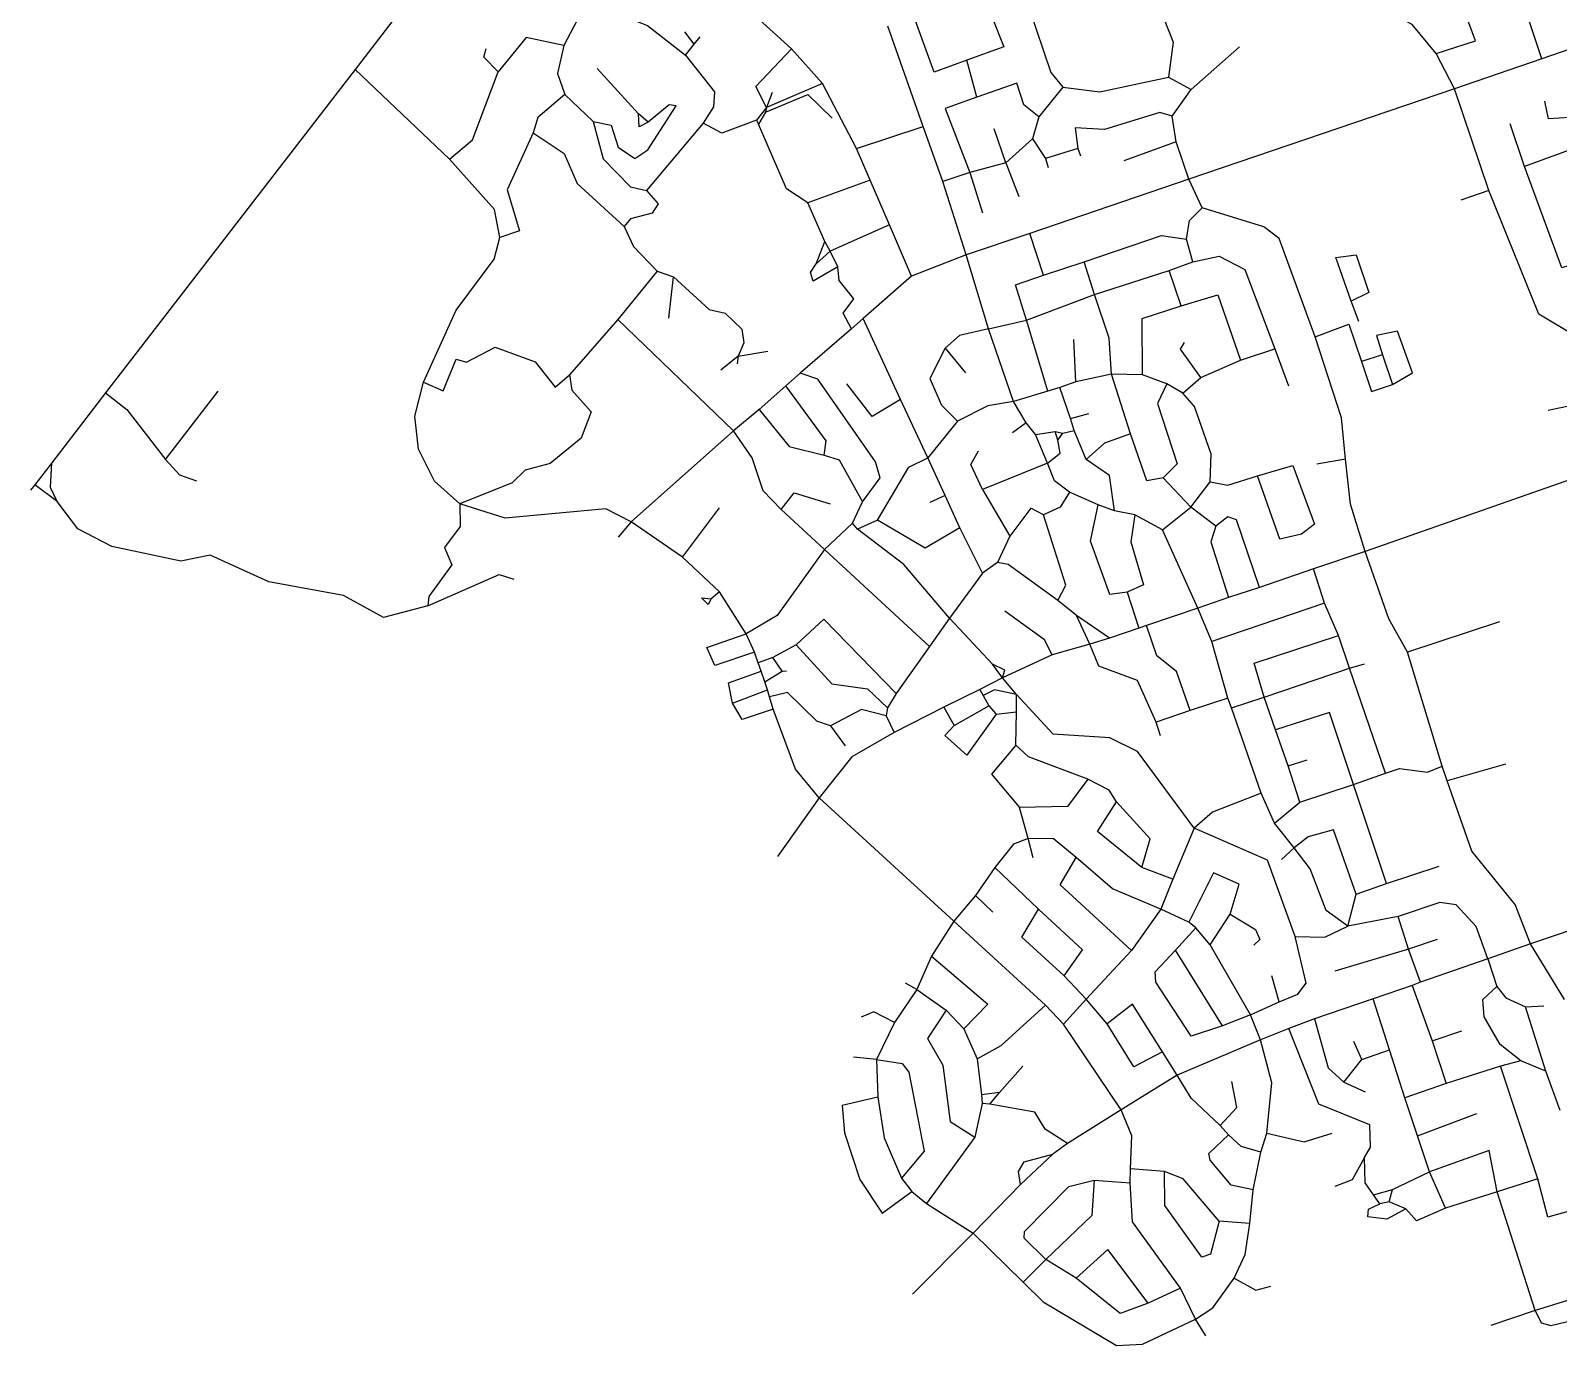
# Model space of a CAD drawing. Header units: metres. Extents: x 609554 to 651406, y 4826501 to 4857446.
# Drawn here: x 612204 to 616039, y 4831401 to 4834700 of the extents above; entities that cross this region are included whole.
import ezdxf

# ---------------------------------------------------------------- set-up
doc = ezdxf.new("R2010")
doc.units = ezdxf.units.M

msp = doc.modelspace()

# ---------------------------------------------------------------- linework, layer by layer
at = {"layer": 'ROADS'}
for points in [[(613860.5, 4835740.3), (613779.4, 4835591.8), (613019.3, 4834602.6)], [(614114.3, 4834654.2), (613941.7, 4834811.2), (613912.6, 4834821.3), (613878.7, 4834785), (613838.4, 4834812.7), (613858.2, 4834907.6), (613714.1, 4835038.3)], [(615731.7, 4834642.5), (615671.9, 4834715.4), (615444.1, 4834837.4), (615377.1, 4835020.9)], [(615731.7, 4834642.5), (615830.4, 4834674.4), (615775.6, 4834824), (615699.9, 4834893.1)], [(614708.8, 4834760.6), (614764.8, 4834594.5), (614794.8, 4834558.1)], [(615035.5, 4834762.1), (615071.8, 4834670.9), (615060.3, 4834582.8)], [(613651.3, 4834751.8), (613584.7, 4834741.8), (613542.4, 4834662.5)], [(613651.3, 4834751.8), (613752.3, 4834712.6), (613847.7, 4834637.9)], [(614554, 4834625.3), (614472, 4834595.2), (614422.1, 4834733.2)], [(614617.5, 4834732.5), (614646.6, 4834659.4), (614554, 4834625.3)], [(615997.1, 4834628.8), (615965.8, 4834721.5)], [(613542.4, 4834662.5), (613448.2, 4834682.4), (613377.7, 4834596.7)], [(613869.4, 4834665.5), (613846.2, 4834697)], [(613869.4, 4834665.5), (613884.8, 4834684)], [(614444.8, 4834459.4), (614355.8, 4834710.8)], [(613377.7, 4834596.7), (613341.5, 4834633.1), (613348, 4834654.7)], [(613542.4, 4834662.5), (613527.1, 4834592), (613544.9, 4834539.7)], [(613847.7, 4834637.9), (613869.4, 4834665.5)], [(614051.3, 4834507), (614024.3, 4834559.8), (614114.3, 4834654.2)], [(614191.5, 4834567.3), (614114.3, 4834654.2)], [(615117.2, 4834552.2), (615238.7, 4834659.2)], [(615778.2, 4834553.7), (615731.7, 4834642.5)], [(616067.7, 4834653.3), (615997.1, 4834628.8)], [(613019.3, 4834602.6), (612392.6, 4833791)], [(613255.8, 4834377), (613019.3, 4834602.6)], [(613729.9, 4834490.7), (613626, 4834604.4)], [(613847.7, 4834637.9), (613920.6, 4834546), (613918.6, 4834508.3), (613892.3, 4834467.5)], [(614579.1, 4834533.2), (614554, 4834625.3)], [(615997.1, 4834628.8), (615778.2, 4834553.7)], [(613255.8, 4834377), (613313.3, 4834425.7), (613377.7, 4834596.7)], [(614191.5, 4834567.3), (614051.3, 4834507)], [(614277, 4834404.3), (614191.5, 4834567.3)], [(614734.4, 4834483.2), (614697.4, 4834513.7), (614679.1, 4834568), (614579.1, 4834533.2)], [(614794.8, 4834558.1), (614887.7, 4834545.9), (615060.3, 4834582.8)], [(615060.3, 4834582.8), (615117.2, 4834552.2)], [(613544.9, 4834539.7), (613477.7, 4834481.9), (613465.6, 4834443.5)], [(613544.9, 4834539.7), (613616, 4834471.8)], [(614048.6, 4834495.3), (614155.1, 4834539.6), (614215.7, 4834480.4)], [(614065.3, 4834544.3), (614051.3, 4834507)], [(614579.1, 4834533.2), (614499.9, 4834504.3), (614561.8, 4834344)], [(614794.8, 4834558.1), (614734.4, 4834483.2)], [(615069.1, 4834485.3), (615117.2, 4834552.2)], [(615778.2, 4834553.7), (615111.2, 4834327.2)], [(615864.2, 4834298.4), (615778.2, 4834553.7)], [(613616, 4834471.8), (613661.4, 4834462.3), (613679, 4834407.3), (613720.6, 4834378.8), (613753.5, 4834400.3), (613824.3, 4834510.7), (613806.7, 4834513.7), (613753.9, 4834470.2)], [(613753.9, 4834470.2), (613729.9, 4834490.7)], [(613753.9, 4834470.2), (613731.9, 4834458.5), (613729.9, 4834490.7)], [(614051.3, 4834507), (614026.3, 4834474.9)], [(614048.6, 4834495.3), (614031.2, 4834464.8)], [(614051.3, 4834507), (614048.6, 4834495.3)], [(615069.1, 4834485.3), (615038.4, 4834494), (614899.2, 4834451.6), (614826.2, 4834456.2), (614832.8, 4834404.3)], [(616093.7, 4834483.8), (616013.7, 4834478.3), (616004.6, 4834523.2)], [(613616, 4834471.8), (613641, 4834377.8), (613710.1, 4834307.8), (613749.7, 4834298.7)], [(613892.3, 4834467.5), (613749.7, 4834298.7)], [(614026.3, 4834474.9), (613939.1, 4834442.2), (613892.3, 4834467.5)], [(614026.3, 4834474.9), (614031.2, 4834464.8)], [(614155.1, 4834267.7), (614101.4, 4834303.2), (614031.2, 4834464.8)], [(614277, 4834404.3), (614444.8, 4834459.4)], [(614493.7, 4834321.3), (614444.8, 4834459.4)], [(614651.5, 4834368.1), (614622.5, 4834453)], [(614734.4, 4834483.2), (614718.6, 4834427.9)], [(615079, 4834420.4), (615069.1, 4834485.3)], [(615953.4, 4834359.1), (615917.9, 4834465.8)], [(613465.6, 4834443.5), (613400.3, 4834300.7), (613431, 4834197.4), (613381.6, 4834180.9)], [(613465.6, 4834443.5), (613543.3, 4834391.9), (613576.2, 4834316.5), (613694.1, 4834208.2)], [(614718.6, 4834427.9), (614651.5, 4834368.1)], [(614718.6, 4834427.9), (614751.8, 4834378.6)], [(615079, 4834420.4), (614948.3, 4834373)], [(615111.2, 4834327.2), (615079, 4834420.4)], [(613381.6, 4834180.9), (613368.9, 4834251.3), (613255.8, 4834377)], [(614311.2, 4834324.3), (614277, 4834404.3)], [(614832.8, 4834404.3), (614751.8, 4834378.6)], [(614751.8, 4834378.6), (614758, 4834356.2)], [(614832.8, 4834404.3), (614839.2, 4834385.9)], [(616093.6, 4834410.1), (615953.4, 4834359.1)], [(614561.8, 4834344), (614493.7, 4834321.3)], [(614651.5, 4834368.1), (614561.8, 4834344)], [(614561.8, 4834344), (614593.2, 4834242.2)], [(614651.5, 4834368.1), (614684.5, 4834283.8)], [(616180.8, 4834147.2), (616047.4, 4834104.8), (615953.4, 4834359.1)], [(613749.7, 4834298.7), (613779.1, 4834265.3), (613764.2, 4834241.6), (613709.9, 4834227.6), (613694.1, 4834208.2)], [(614311.2, 4834324.3), (614155.1, 4834267.7)], [(614359.6, 4834212.9), (614311.2, 4834324.3)], [(614552.5, 4834137.1), (614493.7, 4834321.3)], [(615111.2, 4834327.2), (614712.5, 4834190.4)], [(615144.6, 4834254.9), (615111.2, 4834327.2)], [(615864.2, 4834298.4), (615794.1, 4834274.8)], [(616117.1, 4833856.9), (616083.4, 4833932.2), (615989.7, 4833988.3), (615864.2, 4834298.4)], [(614197.7, 4834170.9), (614155.1, 4834267.7)], [(615105.2, 4834176.8), (615112.5, 4834223.4), (615144.6, 4834254.9)], [(615428.1, 4833931.4), (615337.5, 4834178.4), (615299, 4834207.7), (615144.6, 4834254.9)], [(613190.5, 4833817.5), (613272.2, 4833998), (613367.4, 4834126.7), (613381.6, 4834180.9)], [(613694.1, 4834208.2), (613717.1, 4834157.8), (613777.1, 4834096.6)], [(614359.6, 4834212.9), (614211, 4834146.4)], [(614415.5, 4834083.4), (614359.6, 4834212.9)], [(614712.5, 4834190.4), (614552.5, 4834137.1)], [(614746.1, 4834085.9), (614712.5, 4834190.4)], [(614848.2, 4834119.3), (615042.3, 4834185.8), (615105.2, 4834176.8)], [(614175.5, 4834114.6), (614197.7, 4834170.9)], [(614175.5, 4834114.6), (614211, 4834146.4)], [(614211, 4834146.4), (614197.7, 4834170.9)], [(614230.3, 4834107), (614211, 4834146.4)], [(615121.6, 4834119.5), (615105.2, 4834176.8)], [(614230.3, 4834107), (614168.3, 4834070.8), (614161.7, 4834092.9), (614175.5, 4834114.6)], [(614264.2, 4833951.5), (614243.3, 4833990.6), (614270.6, 4834026.5), (614233.9, 4834072.5), (614230.3, 4834107)], [(614552.5, 4834137.1), (614415.5, 4834083.4)], [(614608.4, 4833951.7), (614552.5, 4834137.1)], [(614746.1, 4834085.9), (614848.2, 4834119.3)], [(614874.8, 4834037.5), (614848.2, 4834119.3)], [(615062.1, 4834097.6), (615121.6, 4834119.5)], [(615121.6, 4834119.5), (615187.2, 4834134), (615252, 4834100.8), (615327.1, 4833901.3)], [(615518.8, 4834021), (615480.1, 4834130.5), (615530.8, 4834137.4), (615562.5, 4834042.5), (615518.8, 4834021)], [(613777.1, 4834096.6), (613678.1, 4833974.6)], [(613777.1, 4834096.6), (613817.5, 4834082.4)], [(613806.1, 4833978.3), (613817.5, 4834082.4)], [(613817.5, 4834082.4), (613907, 4834000.1), (613947.9, 4833991.1), (613989, 4833950.9), (613994.7, 4833916.4), (613980.1, 4833882.9)], [(614415.5, 4834083.4), (614294.2, 4833977.5)], [(614703.9, 4833973.1), (614675.8, 4834061.8), (614746.1, 4834085.9)], [(614874.8, 4834037.5), (615062.1, 4834097.6)], [(615092, 4834008.9), (615062.1, 4834097.6)], [(614703.9, 4833973.1), (614874.8, 4834037.5)], [(614916.7, 4833837.9), (614911, 4833928.1), (614874.8, 4834037.5)], [(615092, 4834008.9), (615184.2, 4834036.7), (615240.6, 4833872.5)], [(614995, 4833836), (614994.4, 4833977.1), (615092, 4834008.9)], [(615537.8, 4833970.1), (615518.8, 4834021)], [(613678.1, 4833974.6), (613557.2, 4833835.8)], [(613968.7, 4833695.9), (613678.1, 4833974.6)], [(614264.2, 4833951.5), (614135.8, 4833840.6)], [(614294.2, 4833977.5), (614264.2, 4833951.5)], [(614387.9, 4833774.1), (614294.2, 4833977.5)], [(614608.4, 4833951.7), (614535.6, 4833934.6), (614499.5, 4833902.8)], [(614608.4, 4833951.7), (614703.9, 4833973.1)], [(614671.3, 4833769.2), (614608.4, 4833951.7)], [(614757.5, 4833795.1), (614703.9, 4833973.1)], [(615428.1, 4833931.4), (615512.6, 4833962.9), (615544.4, 4833869.2)], [(614827.3, 4833818.8), (614822.5, 4833925)], [(615140.9, 4833829), (615089.9, 4833900.6), (615100.4, 4833916.9)], [(615504.4, 4833624.3), (615494.2, 4833728.4), (615428.1, 4833931.4)], [(615622.6, 4833812.1), (615672.6, 4833841.4), (615634.5, 4833946), (615582.3, 4833934.8), (615597.4, 4833886)], [(613190.5, 4833817.5), (613240.1, 4833796.1), (613272.2, 4833875.2), (613298.6, 4833868.3), (613369.9, 4833905.2), (613470.6, 4833868.9), (613521.2, 4833804.8), (613557.2, 4833835.8)], [(613980.1, 4833882.9), (613936.4, 4833847.6)], [(613980.1, 4833882.9), (613977.9, 4833863.6)], [(613980.1, 4833882.9), (614054.2, 4833895.4)], [(614499.5, 4833902.8), (614460.8, 4833827.1), (614490.7, 4833760.3), (614530.6, 4833720)], [(614499.5, 4833902.8), (614550.9, 4833841.3)], [(615240.6, 4833872.5), (615327.1, 4833901.3)], [(615327.1, 4833901.3), (615361, 4833808.5)], [(615597.4, 4833886), (615544.4, 4833869.2)], [(615597.4, 4833886), (615622.6, 4833812.1)], [(613557.2, 4833835.8), (613562.9, 4833797.8), (613611.2, 4833743), (613586.4, 4833676.9), (613508.6, 4833613.2), (613445.4, 4833596.9), (613413.2, 4833565.4), (613281.3, 4833512.2)], [(614135.8, 4833840.6), (614099.4, 4833808.4)], [(614292.1, 4833517.5), (614336.5, 4833577.4), (614325.2, 4833617.5), (614180.3, 4833825.4), (614135.8, 4833840.6)], [(614916.7, 4833837.9), (614827.3, 4833818.8)], [(614995, 4833836), (614916.7, 4833837.9)], [(614964.8, 4833688.4), (614916.7, 4833837.9)], [(615056.2, 4833813.3), (614995, 4833836)], [(615140.9, 4833829), (615240.6, 4833872.5)], [(615544.4, 4833869.2), (615569.3, 4833794.4), (615622.6, 4833812.1)], [(613281.3, 4833512.2), (613218.3, 4833569.5), (613177.9, 4833649.3), (613169, 4833732.2), (613190.5, 4833817.5)], [(614099.4, 4833808.4), (614032.7, 4833748.9)], [(614196.2, 4833634.5), (614201.2, 4833670.7), (614099.4, 4833808.4)], [(614387.9, 4833774.1), (614316.4, 4833731.9), (614252.9, 4833813.8)], [(614787.6, 4833804.3), (614757.5, 4833795.1)], [(614827.3, 4833818.8), (614787.6, 4833804.3)], [(614814, 4833726.2), (614787.6, 4833804.3)], [(615056.2, 4833813.3), (615032.6, 4833763.9), (615082.2, 4833612.4), (615046.8, 4833577.8)], [(615096.2, 4833790.4), (615056.2, 4833813.3)], [(615096.2, 4833790.4), (615140.9, 4833829)], [(612392.6, 4833791), (612257.5, 4833615.7)], [(612392.6, 4833791), (612445.5, 4833749.1), (612543.1, 4833623.9)], [(612543.1, 4833623.9), (612674.7, 4833795.5)], [(614456.2, 4833627.9), (614387.9, 4833774.1)], [(614671.3, 4833769.2), (614606.9, 4833758.4), (614530.6, 4833720)], [(614757.5, 4833795.1), (614671.3, 4833769.2)], [(614703.3, 4833715.5), (614671.3, 4833769.2)], [(615164.3, 4833567.4), (615167.6, 4833637.4), (615125.8, 4833756.8), (615096.2, 4833790.4)], [(616132.1, 4833771.3), (616013.2, 4833746.4)], [(614032.7, 4833748.9), (613968.7, 4833695.9)], [(614032.7, 4833748.9), (614108.3, 4833656.1), (614196.2, 4833634.5)], [(614814, 4833726.2), (614860.2, 4833739.4)], [(614823.2, 4833696.1), (614814, 4833726.2)], [(613968.7, 4833695.9), (613711.9, 4833467.6)], [(614087.7, 4833497.8), (614042.8, 4833545.2), (614015.6, 4833627.7), (613968.7, 4833695.9)], [(614530.6, 4833720), (614456.2, 4833627.9)], [(614703.3, 4833715.5), (614668.4, 4833690.7)], [(614726.3, 4833686.7), (614703.3, 4833715.5)], [(614726.3, 4833686.7), (614775.5, 4833694.1)], [(614756.6, 4833614.2), (614726.3, 4833686.7)], [(614775.5, 4833694.1), (614795.2, 4833689.6)], [(614782.3, 4833672.3), (614775.5, 4833694.1)], [(614782.3, 4833672.3), (614795.2, 4833689.6)], [(614795.2, 4833689.6), (614823.2, 4833696.1)], [(614853.4, 4833623.6), (614823.2, 4833696.1)], [(614964.8, 4833688.4), (614899.7, 4833664.9), (614853.4, 4833623.6)], [(615046.8, 4833577.8), (615006, 4833570.2), (614964.8, 4833688.4)], [(614593.3, 4833548.6), (614563.7, 4833611.2), (614583.6, 4833645)], [(614756.6, 4833614.2), (614787.9, 4833639.6), (614782.3, 4833672.3)], [(612257.5, 4833615.7), (612214.9, 4833560.4)], [(612270.9, 4833518.4), (612254.5, 4833553.2), (612257.5, 4833615.7)], [(612543.1, 4833623.9), (612578.3, 4833585), (612620.7, 4833570.3)], [(614196.2, 4833634.5), (614233.2, 4833622.6), (614292.1, 4833517.5)], [(614329.8, 4833471.4), (614408.6, 4833604.8), (614456.2, 4833627.9)], [(614500, 4833533.2), (614456.2, 4833627.9)], [(614756.6, 4833614.2), (614593.3, 4833548.6)], [(614812, 4833541.6), (614774.1, 4833570), (614756.6, 4833614.2)], [(614924.4, 4833494.9), (614912.3, 4833583.8), (614853.4, 4833623.6)], [(615283.8, 4833582.9), (615372, 4833608.7), (615426.3, 4833461.3), (615393.9, 4833435.9), (615339.2, 4833424.1), (615283.8, 4833582.9)], [(615504.4, 4833624.3), (615432.2, 4833611.7)], [(615553.6, 4833392.6), (615516.7, 4833511.6), (615504.4, 4833624.3)], [(615116.2, 4833504.3), (615046.8, 4833577.8)], [(615116.2, 4833504.3), (615164.3, 4833567.4)], [(615164.3, 4833567.4), (615208.9, 4833559.6), (615283.8, 4833582.9)], [(616135.6, 4833597.1), (615553.6, 4833392.6)], [(612214.9, 4833560.4), (612204.2, 4833546.5)], [(612270.9, 4833518.4), (612214.9, 4833560.4)], [(614087.7, 4833497.8), (614120.4, 4833540.2), (614211.4, 4833512.8)], [(614500, 4833533.2), (614461.5, 4833515.7)], [(614536.8, 4833452.2), (614500, 4833533.2)], [(614593.3, 4833548.6), (614661.8, 4833431.3)], [(614812, 4833541.6), (614787.9, 4833503.8), (614746.6, 4833485.2)], [(614883.4, 4833509.5), (614812, 4833541.6)], [(613201.6, 4833256.3), (613089.8, 4833227.2), (612989.9, 4833282.6), (612802.4, 4833316.3), (612654.8, 4833383.6), (612581.2, 4833368.5), (612408.2, 4833405.2), (612322.5, 4833449.9), (612270.9, 4833518.4)], [(613281.3, 4833512.2), (613282.8, 4833455.5), (613243.4, 4833402.7), (613261.3, 4833359), (613203.6, 4833280.1), (613201.6, 4833256.3)], [(613711.9, 4833467.6), (613647.7, 4833499.8), (613395.4, 4833476.7), (613281.3, 4833512.2)], [(613840.7, 4833378.2), (613933.4, 4833502.3)], [(614196.9, 4833397.8), (614087.7, 4833497.8)], [(614267.2, 4833463.8), (614292.1, 4833517.5)], [(614746.6, 4833485.2), (614714.4, 4833501.7), (614661.8, 4833431.3)], [(614956.3, 4833290.8), (614912.5, 4833284.8), (614864.6, 4833419), (614883.4, 4833509.5)], [(614924.4, 4833494.9), (614883.4, 4833509.5)], [(614975.3, 4833484.5), (614924.4, 4833494.9)], [(615045, 4833447.5), (615116.2, 4833504.3)], [(615179, 4833456.1), (615116.2, 4833504.3)], [(613711.9, 4833467.6), (613678.7, 4833428.8)], [(613840.7, 4833378.2), (613711.9, 4833467.6)], [(614196.9, 4833397.8), (614267.2, 4833463.8)], [(614280, 4833448.8), (614267.2, 4833463.8)], [(614329.8, 4833471.4), (614280, 4833448.8)], [(614536.8, 4833452.2), (614449.4, 4833400.9), (614329.8, 4833471.4)], [(614593.2, 4833338.5), (614536.8, 4833452.2)], [(614782, 4833269.5), (614802.2, 4833308.3), (614746.6, 4833485.2)], [(614975.3, 4833484.5), (614965.8, 4833416.7), (614997, 4833309), (614956.3, 4833290.8)], [(615045, 4833447.5), (614975.3, 4833484.5)], [(615179, 4833456.1), (615166.3, 4833417.2), (615211.1, 4833277.5)], [(615288.6, 4833302.6), (615230.8, 4833472), (615208.8, 4833480.1), (615179, 4833456.1)], [(614510.3, 4833225.5), (614396.3, 4833360.1), (614280, 4833448.8)], [(614661.8, 4833431.3), (614630.6, 4833365)], [(615133.6, 4833250.7), (615045, 4833447.5)], [(613933.1, 4833291.7), (613840.7, 4833378.2)], [(614196.9, 4833397.8), (614077.9, 4833231.9), (614000.5, 4833186.2)], [(614460.3, 4833154), (614196.9, 4833397.8)], [(615553.6, 4833392.6), (615424.1, 4833349)], [(615659.9, 4833139.9), (615613.3, 4833223.5), (615553.6, 4833392.6)], [(614593.2, 4833338.5), (614510.3, 4833225.5)], [(614630.6, 4833365), (614593.2, 4833338.5)], [(614782, 4833269.5), (614658.1, 4833359.8), (614630.6, 4833365)], [(615424.1, 4833349), (615288.6, 4833302.6)], [(615452, 4833263.5), (615424.1, 4833349)], [(613201.6, 4833256.3), (613380.4, 4833335.3), (613417.1, 4833323.5)], [(615288.6, 4833302.6), (615211.1, 4833277.5)], [(613912.4, 4833274.3), (613905, 4833260), (613888.5, 4833276.8), (613912.4, 4833274.3)], [(613933.1, 4833291.7), (613912.4, 4833274.3)], [(614000.5, 4833186.2), (613933.1, 4833291.7)], [(614829.4, 4833232.4), (614782, 4833269.5)], [(614956.3, 4833290.8), (614985.4, 4833200.5)], [(615211.1, 4833277.5), (615133.6, 4833250.7)], [(615452, 4833263.5), (615169.2, 4833166.9)], [(615486.4, 4833182.2), (615452, 4833263.5)], [(614376.9, 4833036.2), (614195.2, 4833223), (614125.6, 4833158.6)], [(614510.3, 4833225.5), (614460.3, 4833154)], [(614618.8, 4833109.8), (614510.3, 4833225.5)], [(614767.9, 4833133.7), (614749.1, 4833171.2), (614649.1, 4833243.2)], [(614862.8, 4833160.5), (614829.4, 4833232.4)], [(614912, 4833175.5), (614829.4, 4833232.4)], [(615133.6, 4833250.7), (615005.3, 4833207.1)], [(615169.2, 4833166.9), (615133.6, 4833250.7)], [(614020.7, 4833140.2), (613921.7, 4833106.9), (613901.4, 4833151.8), (614000.5, 4833186.2)], [(614020.7, 4833140.2), (614000.5, 4833186.2)], [(614985.4, 4833200.5), (614912, 4833175.5)], [(615005.3, 4833207.1), (614985.4, 4833200.5)], [(615114.6, 4832993.8), (615080.4, 4833091.5), (615030.5, 4833131.3), (615005.3, 4833207.1)], [(615891, 4833216.4), (615659.9, 4833139.9)], [(614125.6, 4833158.6), (614067.1, 4833126.7)], [(614125.6, 4833158.6), (614215.4, 4833060.5), (614304.6, 4833048.1), (614354.6, 4833000.4)], [(614460.3, 4833154), (614376.9, 4833036.2)], [(614862.8, 4833160.5), (614767.9, 4833133.7)], [(614912, 4833175.5), (614862.8, 4833160.5)], [(615029.3, 4832964.3), (614982.3, 4833069.1), (614885.4, 4833105.3), (614862.8, 4833160.5)], [(615209.2, 4833024.9), (615169.2, 4833166.9)], [(615300.2, 4833026.9), (615275.2, 4833112.8), (615486.4, 4833182.2)], [(615514.8, 4833100.2), (615486.4, 4833182.2)], [(614030.6, 4833113.2), (614020.7, 4833140.2)], [(614067.1, 4833126.7), (614030.6, 4833113.2)], [(614037.7, 4833092.6), (614030.6, 4833113.2)], [(614090.4, 4833092.9), (614067.1, 4833126.7)], [(614643.4, 4833075.7), (614618.8, 4833109.8)], [(614643.4, 4833075.7), (614649.4, 4833095), (614618.8, 4833109.8)], [(614767.9, 4833133.7), (614643.4, 4833075.7)], [(615514.8, 4833100.2), (615551.7, 4833111.2)], [(615747, 4832854.4), (615659.9, 4833139.9)], [(613965.5, 4833012.3), (613955.6, 4833062.9), (614037.7, 4833092.6)], [(614046.9, 4833065.6), (614037.7, 4833092.6)], [(614046.9, 4833065.6), (614090.4, 4833092.9)], [(614090.4, 4833092.9), (614101.7, 4833093.4)], [(614643.4, 4833075.7), (614586.5, 4833046.6)], [(614678.9, 4833034.1), (614643.4, 4833075.7)], [(615300.2, 4833026.9), (615514.8, 4833100.2)], [(615604.6, 4832836.2), (615514.8, 4833100.2)], [(613965.5, 4833012.3), (614053.6, 4833045.7)], [(614053.6, 4833045.7), (614046.9, 4833065.6)], [(614058.4, 4833028.4), (614053.6, 4833045.7)], [(614211.6, 4832955.5), (614177.9, 4832967.1), (614103.6, 4833039), (614058.4, 4833028.4)], [(614376.9, 4833036.2), (614354.6, 4833000.4)], [(614586.5, 4833046.6), (614496.5, 4833001.9)], [(614586.5, 4833046.6), (614594.7, 4833031.7)], [(614678.9, 4833034.1), (614623.1, 4833046), (614594.7, 4833031.7)], [(614594.7, 4833031.7), (614609.2, 4833005.3)], [(614678.9, 4832990.3), (614678.9, 4833034.1)], [(615124.6, 4832698.7), (614982.2, 4832891.3), (614912.6, 4832925.4), (614770.3, 4832934.7), (614678.9, 4833034.1)], [(614068.3, 4832997.2), (613990.1, 4832971.5), (613965.5, 4833012.3)], [(614068.3, 4832997.2), (614058.4, 4833028.4)], [(614183.1, 4832775), (614123.7, 4832846.6), (614068.3, 4832997.2)], [(614351.4, 4832980.8), (614290, 4832996.6), (614211.6, 4832955.5)], [(614354.6, 4833000.4), (614351.4, 4832980.8)], [(614496.5, 4833001.9), (614371.6, 4832938.7)], [(614496.5, 4833001.9), (614522.4, 4832956.2)], [(614522.4, 4832956.2), (614609.2, 4833005.3)], [(614609.2, 4833005.3), (614627.5, 4832984.3)], [(615114.6, 4832993.8), (615029.3, 4832964.3)], [(615209.2, 4833024.9), (615114.6, 4832993.8)], [(615217.9, 4833000.1), (615209.2, 4833024.9)], [(615217.9, 4833000.1), (615300.2, 4833026.9)], [(615292.5, 4832786.3), (615217.9, 4833000.1)], [(615329, 4832944.9), (615300.2, 4833026.9)], [(614211.6, 4832955.5), (614248.6, 4832905.5)], [(614351.4, 4832980.8), (614371.6, 4832938.7)], [(614627.5, 4832984.3), (614554.3, 4832881.6), (614498.4, 4832931.5), (614522.4, 4832956.2)], [(614627.5, 4832984.3), (614678.9, 4832990.3)], [(614677.2, 4832907.1), (614678.9, 4832990.3)], [(615040.3, 4832930), (615029.3, 4832964.3)], [(615524.3, 4832808), (615464.4, 4832989.2), (615329, 4832944.9)], [(614371.6, 4832938.7), (614265.5, 4832877.9), (614183.1, 4832775)], [(615360.4, 4832854.7), (615329, 4832944.9)], [(614677.2, 4832907.1), (614615.7, 4832834.3), (614686.4, 4832750.6)], [(614857.8, 4832821.6), (614708.9, 4832877.5), (614677.2, 4832907.1)], [(615360.4, 4832854.7), (615408, 4832870.3)], [(615389.5, 4832763.5), (615360.4, 4832854.7)], [(615604.6, 4832836.2), (615640, 4832848.4), (615709.8, 4832839.3), (615747, 4832854.4)], [(615759.7, 4832817.3), (615747, 4832854.4)], [(615905.7, 4832859.2), (615759.7, 4832817.3)], [(614857.8, 4832821.6), (614806.4, 4832752.7), (614686.4, 4832750.6)], [(614929.8, 4832764.6), (614911, 4832794.1), (614857.8, 4832821.6)], [(615389.5, 4832763.5), (615524.3, 4832808)], [(615524.3, 4832808), (615604.6, 4832836.2)], [(615607.6, 4832559.5), (615524.3, 4832808)], [(615968.5, 4832408), (615930, 4832506.6), (615821.5, 4832640.5), (615759.7, 4832817.3)], [(614183.1, 4832775), (614078.5, 4832627.1)], [(614521.1, 4832465.2), (614183.1, 4832775)], [(614993.4, 4832599.5), (614882.1, 4832690.4), (614929.8, 4832764.6)], [(614993.4, 4832599.5), (615014.3, 4832671.6), (614929.8, 4832764.6)], [(615292.5, 4832786.3), (615170.3, 4832739), (615124.6, 4832698.7)], [(615325.9, 4832710.8), (615292.5, 4832786.3)], [(615325.9, 4832710.8), (615389.5, 4832763.5)], [(614708.3, 4832672.9), (614686.4, 4832750.6)], [(615124.6, 4832698.7), (615071.4, 4832570.4)], [(615377.9, 4832426.4), (615308.6, 4832618.6), (615124.6, 4832698.7)], [(615375.4, 4832649.1), (615325.9, 4832710.8)], [(615531.1, 4832533.3), (615474.4, 4832694.1), (615410.3, 4832676.6), (615375.4, 4832649.1)], [(614708.3, 4832672.9), (614671.1, 4832658.4), (614624, 4832599.7)], [(614828, 4832624.8), (614771.3, 4832672.1), (614708.3, 4832672.9)], [(614720.4, 4832624.2), (614708.3, 4832672.9)], [(615375.4, 4832649.1), (615343.6, 4832620.1)], [(615510.1, 4832452.9), (615455.9, 4832491.8), (615415.4, 4832596.4), (615375.4, 4832649.1)], [(614967.1, 4832392), (614788.3, 4832556.2), (614828, 4832624.8)], [(615040.8, 4832495.2), (614919.9, 4832546.1), (614828, 4832624.8)], [(614624, 4832599.7), (614575.4, 4832529.9)], [(614734, 4832495.3), (614624, 4832599.7)], [(615071.4, 4832570.4), (614993.4, 4832599.5)], [(615071.4, 4832570.4), (615040.8, 4832495.2)], [(615215.1, 4832482.4), (615237.6, 4832558.2), (615172.7, 4832586.4), (615110.8, 4832463.1)], [(615607.6, 4832559.5), (615739.7, 4832603.4)], [(615510.1, 4832452.9), (615531.1, 4832533.3)], [(615531.1, 4832533.3), (615607.6, 4832559.5)], [(616418.4, 4832560.7), (615968.5, 4832408)], [(614575.4, 4832529.9), (614521.1, 4832465.2)], [(614575.4, 4832529.9), (614618.9, 4832487.4)], [(614798.2, 4832327.9), (614692, 4832425.1), (614734, 4832495.3)], [(614798.2, 4832327.9), (614844.7, 4832393.5), (614734, 4832495.3)], [(615040.8, 4832495.2), (614967.1, 4832392)], [(615110.8, 4832463.1), (615040.8, 4832495.2)], [(615861.3, 4832370.6), (615832.1, 4832451.5), (615782.2, 4832505.9), (615741.2, 4832512.1), (615636.8, 4832477.2)], [(614521.1, 4832465.2), (614465.1, 4832377.3)], [(614751.5, 4832254.4), (614521.1, 4832465.2)], [(615129.1, 4832448.6), (615110.8, 4832463.1)], [(615164.5, 4832406), (615215.1, 4832482.4)], [(615215.1, 4832482.4), (615278.8, 4832444.6), (615289.7, 4832418.8), (615274.4, 4832404.9)], [(615636.8, 4832477.2), (615510.1, 4832452.9)], [(615662.4, 4832394.9), (615636.8, 4832477.2)], [(615077.3, 4832392.5), (615129.1, 4832448.6)], [(615164.5, 4832406), (615129.1, 4832448.6)], [(615337.9, 4832263.1), (615384.6, 4832282), (615405.7, 4832310), (615377.9, 4832426.4)], [(615377.9, 4832426.4), (615452.2, 4832425.2), (615510.1, 4832452.9)], [(615734.4, 4832418.9), (615662.4, 4832394.9)], [(614967.1, 4832392), (614853.6, 4832269.1)], [(615195.8, 4832202.6), (615116.7, 4832176.5), (615028.3, 4832312.5), (615026.4, 4832338.1), (615077.3, 4832392.5)], [(615195.8, 4832202.6), (615077.3, 4832392.5)], [(615265.9, 4832230.4), (615164.5, 4832406)], [(615662.4, 4832394.9), (615477.2, 4832339.8)], [(615692.7, 4832311.8), (615662.4, 4832394.9)], [(615968.5, 4832408), (615861.3, 4832370.6)], [(616053.7, 4832268.4), (615968.5, 4832408)], [(614465.1, 4832377.3), (614428.4, 4832294.1)], [(614465.1, 4832377.3), (614606.7, 4832257.2), (614546.8, 4832195.4)], [(615861.3, 4832370.6), (615692.7, 4832311.8)], [(615861.3, 4832370.6), (615884.4, 4832301)], [(614428.4, 4832294.1), (614400, 4832309.7)], [(614853.6, 4832269.1), (614798.2, 4832327.9)], [(615337.9, 4832263.1), (615319.6, 4832328)], [(615672, 4832303.4), (615573.5, 4832270.6)], [(615692.7, 4832311.8), (615672, 4832303.4)], [(615672, 4832303.4), (615722.2, 4832164.6)], [(614428.4, 4832294.1), (614372.7, 4832210.7)], [(614428.4, 4832294.1), (614501.9, 4832241.8)], [(614853.6, 4832269.1), (614796.3, 4832206.7)], [(614906.5, 4832207.4), (614853.6, 4832269.1)], [(615573.5, 4832270.6), (615426.4, 4832220.1)], [(615614.8, 4832142.3), (615573.5, 4832270.6)], [(615944.6, 4832114.5), (615892.6, 4832155.5), (615852.7, 4832224.9), (615849.4, 4832268.7), (615884.4, 4832301)], [(615884.4, 4832301), (615906.5, 4832272.7), (615955.7, 4832249.9)], [(614372.7, 4832210.7), (614320.2, 4832237.9), (614288.8, 4832224.4)], [(614501.9, 4832241.8), (614455.7, 4832170.6), (614493.4, 4832103.5), (614512.2, 4831962.3), (614574.1, 4831923.1)], [(614501.9, 4832241.8), (614546.8, 4832195.4)], [(614579.6, 4832119.8), (614639.9, 4832152.9), (614751.5, 4832254.4)], [(614796.3, 4832206.7), (614751.5, 4832254.4)], [(615044.7, 4832137), (614969.6, 4832256.8), (614906.5, 4832207.4)], [(615265.9, 4832230.4), (615195.8, 4832202.6)], [(615265.9, 4832230.4), (615337.9, 4832263.1)], [(615290.9, 4832167.2), (615265.9, 4832230.4)], [(615955.7, 4832249.9), (616001.8, 4832253)], [(616007.1, 4832088.8), (615955.7, 4832249.9)], [(614372.7, 4832210.7), (614327.2, 4832117.9)], [(614546.8, 4832195.4), (614579.6, 4832119.8)], [(614941.1, 4831991.5), (614796.3, 4832206.7)], [(615044.7, 4832137), (614972.9, 4832099.3), (614906.5, 4832207.4)], [(615362, 4832195.9), (615290.9, 4832167.2)], [(615426.4, 4832220.1), (615362, 4832195.9)], [(615551.7, 4831872.1), (615566.8, 4831897.7), (615565.1, 4831953.8), (615437.3, 4832006.1), (615362, 4832195.9)], [(615426.4, 4832220.1), (615460.6, 4832096.8), (615500.4, 4832060.8)], [(615722.2, 4832164.6), (615796, 4832189.6)], [(615290.9, 4832167.2), (615081.9, 4832079)], [(615307.3, 4831933.1), (615319.7, 4832059.6), (615290.9, 4832167.2)], [(615545.6, 4832117.9), (615524.9, 4832163.6)], [(615722.2, 4832164.6), (615757.1, 4832057.6)], [(614327.2, 4832117.9), (614269.7, 4832123.9)], [(614327.2, 4832117.9), (614391.8, 4832108.1), (614408.2, 4832086.1), (614446.8, 4831888.2), (614390.1, 4831820.7)], [(614327.2, 4832117.9), (614330.5, 4832023.6)], [(614579.6, 4832119.8), (614591, 4832029.1)], [(615081.9, 4832079), (615044.7, 4832137)], [(615500.4, 4832060.8), (615545.6, 4832117.9)], [(615545.6, 4832117.9), (615614.8, 4832142.3)], [(615653.4, 4832021.8), (615614.8, 4832142.3)], [(615944.6, 4832114.5), (615893.7, 4832101.4)], [(616007.1, 4832088.8), (615944.6, 4832114.5)], [(614636.4, 4832035.3), (614694.3, 4832101.6)], [(615081.9, 4832079), (614941.1, 4831991.5)], [(615190.2, 4831952.1), (615117, 4832021), (615081.9, 4832079)], [(615893.7, 4832101.4), (615757.1, 4832057.6)], [(615986.9, 4831818.6), (615893.7, 4832101.4)], [(616042.7, 4831990.4), (616007.1, 4832088.8)], [(614636.4, 4832035.3), (614591, 4832029.1)], [(614611.4, 4832006.2), (614636.4, 4832035.3)], [(615190.2, 4831952.1), (615231.9, 4831997.4), (615218.7, 4832062.7)], [(615500.4, 4832060.8), (615553.3, 4832036.9)], [(615757.1, 4832057.6), (615653.4, 4832021.8)], [(614330.5, 4832023.6), (614240.8, 4832003), (614246.9, 4831934.3), (614285.4, 4831817.3), (614341.9, 4831732.8), (614415.6, 4831786.8)], [(614330.5, 4832023.6), (614346.4, 4831921.7), (614390.1, 4831820.7)], [(614592.7, 4832008), (614574.1, 4831923.1)], [(614591, 4832029.1), (614592.7, 4832008)], [(614611.4, 4832006.2), (614592.7, 4832008)], [(614806.9, 4831907.3), (614750.7, 4831943.6), (614724.4, 4831986.2), (614611.4, 4832006.2)], [(615685.2, 4831926.8), (615653.4, 4832021.8)], [(614941.1, 4831991.5), (614806.9, 4831907.3)], [(614965, 4831843.4), (614968.3, 4831926.5), (614941.1, 4831991.5)], [(615685.2, 4831926.8), (615833.9, 4831982.3)], [(614574.1, 4831923.1), (614453.1, 4831756.4)], [(615272.6, 4831791), (615217.4, 4831802.6), (615164.4, 4831865.4), (615161.6, 4831882.2), (615210.3, 4831929.3)], [(615210.3, 4831929.3), (615190.2, 4831952.1)], [(615291.9, 4831885.4), (615242.7, 4831899.7), (615210.3, 4831929.3)], [(615291.9, 4831885.4), (615307.3, 4831933.1)], [(615307.3, 4831933.1), (615400.6, 4831911.3), (615471.1, 4831933.6)], [(615715.1, 4831836.6), (615685.2, 4831926.8)], [(614688.7, 4831804.1), (614683.3, 4831836.8), (614697.7, 4831861.5), (614769.6, 4831880.7)], [(614769.6, 4831880.7), (614688.7, 4831804.1)], [(614806.9, 4831907.3), (614769.6, 4831880.7)], [(615272.6, 4831791), (615291.9, 4831885.4)], [(615885, 4831786), (615864.6, 4831890), (615715.1, 4831836.6)], [(614963.7, 4831808.7), (614965, 4831843.4)], [(615050.1, 4831837), (614965, 4831843.4)], [(615551.7, 4831872.1), (615521.1, 4831815.8), (615477.9, 4831799.5)], [(615574.8, 4831778.1), (615553.9, 4831808.4), (615551.7, 4831872.1)], [(614390.1, 4831820.7), (614415.6, 4831786.8)], [(614688.7, 4831804.1), (614569.8, 4831682.5)], [(614752.2, 4831616.6), (614698.2, 4831669.6), (614698.5, 4831686.4), (614810.2, 4831799.6), (614873.6, 4831815.4)], [(614873.6, 4831815.4), (614868, 4831726.5), (614752.2, 4831616.6)], [(614873.6, 4831815.4), (614963.7, 4831808.7)], [(615090.4, 4831543.9), (614969.6, 4831710.5), (614963.7, 4831808.7)], [(615186.9, 4831712.7), (615165.6, 4831630), (615143.7, 4831622), (615050.9, 4831751.4), (615050.1, 4831837)], [(615186.9, 4831712.7), (615096.6, 4831818.3), (615050.1, 4831837)], [(615622.7, 4831791.6), (615715.1, 4831836.6)], [(615755.3, 4831744.7), (615715.1, 4831836.6)], [(615986.9, 4831818.6), (615885, 4831786)], [(616120.1, 4831752.8), (616011.8, 4831722.1), (615986.9, 4831818.6)], [(614415.6, 4831786.8), (614453.1, 4831756.4)], [(615264.2, 4831706.4), (615272.6, 4831791)], [(615574.8, 4831778.1), (615622.7, 4831791.6)], [(615590.1, 4831756), (615574.8, 4831778.1)], [(615613.6, 4831760.6), (615622.7, 4831791.6)], [(615885, 4831786), (615755.3, 4831744.7)], [(615980.1, 4831488), (615885, 4831786)], [(614453.1, 4831756.4), (614569.8, 4831682.5)], [(615655.7, 4831743.6), (615607.7, 4831717.3), (615560.8, 4831723), (615561.7, 4831742.3), (615590.1, 4831756)], [(615613.6, 4831760.6), (615590.1, 4831756)], [(615655.7, 4831743.6), (615613.6, 4831760.6)], [(615755.3, 4831744.7), (615682.3, 4831713.3), (615655.7, 4831743.6)], [(615264.2, 4831706.4), (615186.9, 4831712.7)], [(615224.7, 4831569), (615252.9, 4831628.4), (615264.2, 4831706.4)], [(614569.8, 4831682.5), (614417.6, 4831529)], [(614569.8, 4831682.5), (614695, 4831559)], [(614752.2, 4831616.6), (614695, 4831559)], [(614828.1, 4831569.1), (614752.2, 4831616.6)], [(615009, 4831507), (614907.8, 4831641.2), (614828.1, 4831569.1)], [(616256.1, 4831573.8), (615980.1, 4831488)], [(614695, 4831559), (614745.3, 4831510.2), (614929.3, 4831400.6), (614994.7, 4831403.6), (615128.2, 4831466.9)], [(615009, 4831507), (614938.6, 4831480.7), (614828.1, 4831569.1)], [(615090.4, 4831543.9), (615009, 4831507)], [(615128.2, 4831466.9), (615090.4, 4831543.9)], [(615128.2, 4831466.9), (615171.4, 4831495.2), (615224.7, 4831569)], [(615224.7, 4831569), (615279.6, 4831539.1), (615316.8, 4831549.2)], [(615153.9, 4831424.5), (615128.2, 4831466.9)], [(615980.1, 4831488), (615868.7, 4831450.9)], [(615980.1, 4831488), (615995.1, 4831457.1), (616020, 4831450.6), (616120.6, 4831475.2), (616260.6, 4831472.8)]]:
    msp.add_lwpolyline(points, dxfattribs=at)

doc.saveas('drawing.dxf')
